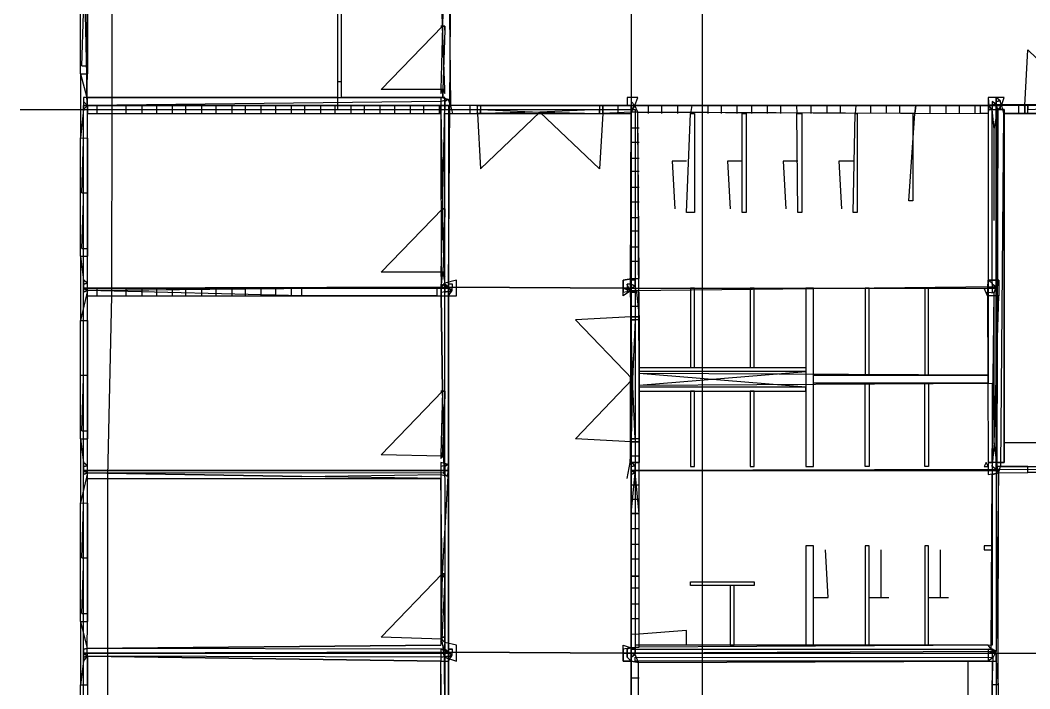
# Model space of a CAD drawing. Header units: metres. Extents: x -641 to 2745, y -1284 to 599.
# Drawn here: x -15 to 239.5, y -482 to -313.5 of the extents above; entities that cross this region are included whole.
import ezdxf

# ---------------------------------------------------------------- set-up
doc = ezdxf.new("R2010")
doc.units = ezdxf.units.M

msp = doc.modelspace()

# ---------------------------------------------------------------- linework, layer by layer
for p, q in [((8, -267), (8.14, -335)), ((91.43, -315), (91, -290)), ((92, -288.89), (91.43, -315)), ((0.2, -327), (0.17, -297.17)), ((2, -297.2), (2, -327)), ((0.5, -325), (1, -311.75)), ((92, -316), (91.5, -331)), ((0.5, -325), (2, -325)), ((0.2, -327), (0.17, -343.17)), ((0.2, -327), (1.8, -333)), ((0.2, -327), (2, -327)), ((0.2, -327), (2, -327)), ((1.8, -333), (2, -327)), ((91.5, -331), (91.5, -333)), ((91.5, -333), (91.5, -331)), ((140.67, -333), (138, -333)), ((138, -333), (138, -335)), ((139.96, -334.96), (140.67, -333)), ((233, -333), (229, -333)), ((229, -333), (229.17, -335)), ((232.36, -335), (233, -333)), ((2, -343.2), (1.96, -334.96)), ((90.67, -335), (1.96, -334.96)), ((1.96, -334.96), (2, -337)), ((4.33, -335), (4.33, -337)), ((4.33, -335), (4.33, -337)), ((4.33, -335), (4.33, -337)), ((4.33, -335), (4.33, -337)), ((4.33, -335), (4.33, -337)), ((4.33, -335), (4.33, -337)), ((8.14, -335), (8.14, -337)), ((8.14, -335), (8.14, -337)), ((8.14, -335), (8.14, -337)), ((8.14, -335), (8.14, -337)), ((8.14, -335), (8.14, -337)), ((8.14, -335), (8.14, -337)), ((11.67, -335), (11.67, -337)), ((11.67, -335), (11.67, -337)), ((11.67, -335), (11.67, -337)), ((11.67, -335), (11.67, -337)), ((11.67, -335), (11.67, -337)), ((11.67, -335), (11.67, -337)), ((15.67, -335), (15.67, -337)), ((15.67, -335), (15.67, -337)), ((15.67, -335), (15.67, -337)), ((15.67, -335), (15.67, -337)), ((15.67, -335), (15.67, -337)), ((15.67, -335), (15.67, -337)), ((19.33, -335), (19.33, -337)), ((19.33, -335), (19.33, -337)), ((19.33, -335), (19.33, -337)), ((19.33, -335), (19.33, -337)), ((19.33, -335), (19.33, -337)), ((19.33, -335), (19.33, -337)), ((23.33, -335), (23.33, -337)), ((23.33, -335), (23.33, -337)), ((23.33, -335), (23.33, -337)), ((23.33, -335), (23.33, -337)), ((23.33, -335), (23.33, -337)), ((23.33, -335), (23.33, -337)), ((26.67, -335), (26.67, -337)), ((26.67, -335), (26.67, -337)), ((26.67, -335), (26.67, -337)), ((26.67, -335), (26.67, -337)), ((26.67, -335), (26.67, -337)), ((26.67, -335), (26.67, -337)), ((30.67, -335), (30.67, -337)), ((30.67, -335), (30.67, -337)), ((30.67, -335), (30.67, -337)), ((30.67, -335), (30.67, -337)), ((30.67, -335), (30.67, -337)), ((30.67, -335), (30.67, -337)), ((34.33, -335), (34.33, -337)), ((34.33, -335), (34.33, -337)), ((34.33, -335), (34.33, -337)), ((34.33, -335), (34.33, -337)), ((34.33, -335), (34.33, -337)), ((34.33, -335), (34.33, -337)), ((38.33, -335), (38.33, -337)), ((38.33, -335), (38.33, -337)), ((38.33, -335), (38.33, -337)), ((38.33, -335), (38.33, -337)), ((38.33, -335), (38.33, -337)), ((38.33, -335), (38.33, -337)), ((41.67, -335), (41.67, -337)), ((41.67, -335), (41.67, -337)), ((41.67, -335), (41.67, -337)), ((41.67, -335), (41.67, -337)), ((41.67, -335), (41.67, -337)), ((41.67, -335), (41.67, -337)), ((45.67, -335), (45.67, -337)), ((45.67, -335), (45.67, -337)), ((45.67, -335), (45.67, -337)), ((45.67, -335), (45.67, -337)), ((45.67, -335), (45.67, -337)), ((45.67, -335), (45.67, -337)), ((49.33, -335), (49.33, -337)), ((49.33, -335), (49.33, -337)), ((49.33, -335), (49.33, -337)), ((49.33, -335), (49.33, -337)), ((49.33, -335), (49.33, -337)), ((49.33, -335), (49.33, -337)), ((53.33, -335), (53.33, -337)), ((53.33, -335), (53.33, -337)), ((53.33, -335), (53.33, -337)), ((53.33, -335), (53.33, -337)), ((53.33, -335), (53.33, -337)), ((53.33, -335), (53.33, -337)), ((56.67, -335), (56.67, -337)), ((56.67, -335), (56.67, -337)), ((56.67, -335), (56.67, -337)), ((56.67, -335), (56.67, -337)), ((56.67, -335), (56.67, -337)), ((56.67, -335), (56.67, -337)), ((60.67, -335), (60.67, -337)), ((60.67, -335), (60.67, -337)), ((60.67, -335), (60.67, -337)), ((60.67, -335), (60.67, -337)), ((60.67, -335), (60.67, -337)), ((60.67, -335), (60.67, -337)), ((64.33, -335), (64.33, -337)), ((64.33, -335), (64.33, -337)), ((64.33, -335), (64.33, -337)), ((64.33, -335), (64.33, -337)), ((64.33, -335), (64.33, -337)), ((64.33, -335), (64.33, -337)), ((68.33, -335), (68.33, -337)), ((68.33, -335), (68.33, -337)), ((68.33, -335), (68.33, -337)), ((68.33, -335), (68.33, -337)), ((68.33, -335), (68.33, -337)), ((68.33, -335), (68.33, -337)), ((71.67, -335), (71.67, -337)), ((71.67, -335), (71.67, -337)), ((71.67, -335), (71.67, -337)), ((71.67, -335), (71.67, -337)), ((71.67, -335), (71.67, -337)), ((71.67, -335), (71.67, -337)), ((75.67, -335), (75.67, -337)), ((75.67, -335), (75.67, -337)), ((75.67, -335), (75.67, -337)), ((75.67, -335), (75.67, -337)), ((75.67, -335), (75.67, -337)), ((75.67, -335), (75.67, -337)), ((79.33, -335), (79.33, -337)), ((79.33, -335), (79.33, -337)), ((79.33, -335), (79.33, -337)), ((79.33, -335), (79.33, -337)), ((79.33, -335), (79.33, -337)), ((79.33, -335), (79.33, -337)), ((83.33, -335), (83.33, -337)), ((83.33, -335), (83.33, -337)), ((83.33, -335), (83.33, -337)), ((83.33, -335), (83.33, -337)), ((83.33, -335), (83.33, -337)), ((83.33, -335), (83.33, -337)), ((86.67, -335), (86.67, -337)), ((86.67, -335), (86.67, -337)), ((86.67, -335), (86.67, -337)), ((86.67, -335), (86.67, -337)), ((86.67, -335), (86.67, -337)), ((86.67, -335), (86.67, -337)), ((90.67, -335), (90.67, -337)), ((90.67, -335), (90.67, -337)), ((90.67, -337), (90.67, -335)), ((90.67, -335), (90.67, -337)), ((90.67, -335), (90.67, -337)), ((91.43, -361), (92, -334.89)), ((93.5, -335), (93, -333.5)), ((93.5, -335), (94, -337)), ((93.5, -335), (94, -337)), ((93.5, -335), (94, -337)), ((100.25, -335), (93.5, -335)), ((93.5, -335), (94, -337)), ((93.5, -335), (94, -337)), ((93.5, -335), (94, -337)), ((93.5, -335), (94, -337)), ((98.33, -335), (98.33, -337)), ((98.33, -335), (98.33, -337)), ((98.33, -335), (98.33, -337)), ((98.33, -335), (98.33, -337)), ((98.33, -335), (98.33, -337)), ((98.33, -335), (98.33, -337)), ((100.25, -335), (131.83, -335)), ((100.25, -337), (100.25, -335)), ((131.83, -335), (139.96, -334.96)), ((131.83, -335), (131.83, -337)), ((131.83, -335), (131.83, -337)), ((131.83, -337), (131.83, -335)), ((135.67, -335), (135.67, -337)), ((135.67, -335), (135.67, -337)), ((135.67, -335), (135.67, -337)), ((139.96, -334.96), (139, -336.67)), ((140.71, -336.71), (139.96, -334.96)), ((139.96, -334.96), (210.8, -335)), ((143.33, -335), (143.33, -337)), ((143.33, -335), (143.33, -337)), ((143.33, -335), (143.33, -337)), ((146.67, -335), (146.67, -337)), ((146.67, -335), (146.67, -337)), ((146.67, -335), (146.67, -337)), ((150.67, -335), (150.67, -337)), ((150.67, -335), (150.67, -337)), ((150.67, -335), (150.67, -337)), ((154.33, -335), (154, -337)), ((154.33, -335), (154, -337)), ((154.33, -335), (154, -337)), ((158.33, -335), (158.33, -337)), ((158.33, -335), (158.33, -337)), ((158.33, -335), (158.33, -337)), ((161.67, -335), (161.67, -337)), ((161.67, -335), (161.67, -337)), ((161.67, -335), (161.67, -337)), ((165.67, -335), (165.67, -337)), ((165.67, -335), (165.67, -337)), ((165.67, -335), (165.67, -337)), ((169.33, -335), (169.33, -337)), ((169.33, -335), (169.33, -337)), ((169.33, -335), (169.33, -337)), ((173.33, -335), (173.33, -337)), ((173.33, -335), (173.33, -337)), ((173.33, -335), (173.33, -337)), ((176.67, -335), (176.67, -337)), ((176.67, -335), (176.67, -337)), ((176.67, -335), (176.67, -337)), ((180.67, -335), (180.75, -337)), ((180.67, -335), (180.75, -337)), ((180.67, -335), (180.75, -337)), ((184.33, -335), (184.33, -337)), ((184.33, -335), (184.33, -337)), ((184.33, -335), (184.33, -337)), ((188.33, -335), (188.33, -337)), ((188.33, -335), (188.33, -337)), ((188.33, -335), (188.33, -337)), ((191.67, -335), (191.67, -337)), ((191.67, -335), (191.67, -337)), ((191.67, -335), (191.67, -337)), ((195.67, -335), (195.5, -337)), ((195.67, -335), (195.5, -337)), ((195.67, -335), (195.5, -337)), ((199.33, -335), (199.33, -337)), ((199.33, -335), (199.33, -337)), ((199.33, -335), (199.33, -337)), ((203.33, -335), (203.33, -337)), ((203.33, -335), (203.33, -337)), ((203.33, -335), (203.33, -337)), ((206.67, -335), (206.67, -337)), ((206.67, -335), (206.67, -337)), ((206.67, -335), (206.67, -337)), ((210.8, -335), (210.5, -337)), ((210.8, -335), (210.5, -337)), ((210.8, -335), (210.5, -337)), ((210.5, -337), (210.8, -335)), ((214.33, -335), (214.33, -337)), ((214.33, -335), (214.33, -337)), ((214.33, -335), (214.33, -337)), ((218.33, -335), (218.33, -337)), ((218.33, -335), (218.33, -337)), ((218.33, -335), (218.33, -337)), ((221.67, -335), (221.67, -337)), ((221.67, -335), (221.67, -337)), ((221.67, -335), (221.67, -337)), ((225.67, -335), (225.67, -337)), ((225.67, -335), (225.67, -337)), ((225.67, -335), (225.67, -337)), ((227, -335), (227, -337)), ((227, -335), (229.17, -335)), ((229.17, -335), (229, -337)), ((229.17, -335), (229, -337)), ((229.17, -335), (229, -337)), ((232.36, -335), (232.83, -337)), ((232.36, -335), (232.83, -337)), ((232.36, -335), (232.83, -337)), ((238.25, -335), (232.36, -335)), ((232.36, -335), (232.83, -337)), ((236.67, -335), (236.67, -337)), ((236.67, -335), (236.67, -337)), ((236.67, -335), (236.67, -337)), ((238.25, -337), (238.25, -335)), ((1, -336), (0.17, -343.17)), ((2, -337), (90.67, -337)), ((8.14, -337), (8, -381)), ((91, -336), (91.43, -361)), ((94, -337), (100.25, -337)), ((139, -336.67), (131.83, -337)), ((140.71, -336.71), (139, -336.67)), ((140.71, -336.71), (139, -336.67)), ((140.71, -336.71), (139, -336.67)), ((139, -336.67), (139, -378.71)), ((141, -378.6), (140.71, -336.71)), ((210.5, -337), (140.71, -336.71)), ((229, -337), (227, -337)), ((230.5, -341), (230, -336)), ((230.5, -341), (231.42, -336)), ((232.83, -337), (238.25, -337)), ((238.25, -337), (270.14, -337)), ((141, -340.67), (139, -340.67)), ((141, -340.67), (139, -340.67)), ((141, -340.67), (139, -340.67)), ((230.5, -364), (230.5, -341)), ((230.5, -364), (230.5, -341)), ((0.17, -343.17), (2, -343.2)), ((0.17, -343.17), (2, -343.2)), ((0.17, -343.17), (2, -343.2)), ((0.2, -373), (0.17, -343.17)), ((2, -343.2), (2, -373)), ((0.5, -357), (1, -344)), ((141, -344.33), (139, -344.33)), ((141, -344.33), (139, -344.33)), ((141, -344.33), (139, -344.33)), ((141, -348.33), (139, -348.33)), ((141, -348.33), (139, -348.33)), ((141, -348.33), (139, -348.33)), ((149.33, -349), (150, -361)), ((153, -349), (149.33, -349)), ((153, -349), (149.33, -349)), ((163.33, -349), (164, -361)), ((167, -349), (163.33, -349)), ((167, -349), (163.33, -349)), ((177.33, -349), (178, -361)), ((181, -349), (177.33, -349)), ((181, -349), (177.33, -349)), ((191.33, -349), (192, -361)), ((195, -349), (191.33, -349)), ((195, -349), (191.33, -349)), ((141, -351.67), (139, -351.67)), ((141, -351.67), (139, -351.67)), ((141, -351.67), (139, -351.67)), ((141, -355.67), (139, -355.67)), ((141, -355.67), (139, -355.67)), ((141, -355.67), (139, -355.67)), ((0.5, -357), (2, -357)), ((0.5, -371), (1, -359)), ((1, -359), (1, -359)), ((141, -359.33), (139, -359.33)), ((141, -359.33), (139, -359.33)), ((141, -359.33), (139, -359.33)), ((92, -362), (91.5, -377)), ((141, -363.33), (139, -363.33)), ((141, -363.33), (139, -363.33)), ((141, -363.33), (139, -363.33)), ((141, -366.67), (139, -366.67)), ((141, -366.67), (139, -366.67)), ((141, -366.67), (139, -366.67)), ((0.5, -371), (2, -371)), ((141, -370.67), (139, -370.67)), ((141, -370.67), (139, -370.67)), ((141, -370.67), (139, -370.67)), ((0.2, -373), (0.17, -389.17)), ((0.2, -373), (1, -379)), ((0.2, -373), (2, -373)), ((0.2, -373), (2, -373)), ((2, -379.75), (2, -373)), ((141, -374.33), (139, -374.33)), ((141, -374.33), (139, -374.33)), ((141, -374.33), (139, -374.33)), ((91.12, -380.88), (91.5, -377)), ((91.5, -377), (92, -379.75)), ((95, -379), (92, -379.75)), ((95, -383), (95, -379)), ((137, -379), (139, -378.71)), ((137, -383), (137, -379)), ((141, -378.6), (139, -378.71)), ((141, -378.6), (139, -378.71)), ((141, -378.6), (139, -378.71)), ((139, -378.71), (141, -378.6)), ((228.8, -383), (229, -379)), ((229, -379), (231.67, -379)), ((231.67, -379), (231.67, -383)), ((1.95, -381.6), (0.17, -389.17)), ((1.95, -381.6), (56, -381)), ((2, -389.2), (1.95, -381.6)), ((56, -383), (1.95, -381.6)), ((1.95, -381.6), (1.95, -381.6)), ((4.33, -381), (4.33, -383)), ((4.33, -381), (4.33, -383)), ((4.33, -381), (4.33, -383)), ((8, -381), (8, -383)), ((8, -381), (8, -383)), ((8, -381), (8, -383)), ((11.67, -381), (11.67, -383)), ((11.67, -381), (11.67, -383)), ((11.67, -381), (11.67, -383)), ((15.67, -381), (15.67, -383)), ((15.67, -381), (15.67, -383)), ((15.67, -381), (15.67, -383)), ((19.33, -381), (19.33, -383)), ((19.33, -381), (19.33, -383)), ((19.33, -381), (19.33, -383)), ((23.33, -381), (23.33, -383)), ((23.33, -381), (23.33, -383)), ((23.33, -381), (23.33, -383)), ((26.67, -381), (26.67, -383)), ((26.67, -381), (26.67, -383)), ((26.67, -381), (26.67, -383)), ((30.67, -381), (30.67, -383)), ((30.67, -381), (30.67, -383)), ((30.67, -381), (30.67, -383)), ((34.33, -381), (34.33, -383)), ((34.33, -381), (34.33, -383)), ((34.33, -381), (34.33, -383)), ((38.33, -381), (38.33, -383)), ((38.33, -381), (38.33, -383)), ((38.33, -381), (38.33, -383)), ((41.67, -381), (41.67, -383)), ((41.67, -381), (41.67, -383)), ((41.67, -381), (41.67, -383)), ((45.67, -381), (45.67, -383)), ((45.67, -381), (45.67, -383)), ((45.67, -381), (45.67, -383)), ((49.33, -381), (49.33, -383)), ((49.33, -381), (49.33, -383)), ((49.33, -381), (49.33, -383)), ((53.33, -381), (53.33, -383)), ((53.33, -381), (53.33, -383)), ((53.33, -381), (53.33, -383)), ((56, -383), (56, -381)), ((91.12, -380.88), (91.14, -383)), ((91.12, -380.88), (91.14, -383)), ((91.12, -380.88), (91.14, -383)), ((91.14, -383), (91.12, -380.88)), ((138.83, -381.67), (137, -383)), ((140.33, -382), (138.83, -381.67)), ((138.83, -381.67), (140.33, -382)), ((139, -388.25), (138.83, -381.67)), ((8, -383), (7, -428.5)), ((91.14, -383), (91.43, -407)), ((91.43, -407), (91.14, -383)), ((91.14, -383), (95, -383)), ((140.33, -382), (141, -388.25)), ((231.67, -383), (228.8, -383)), ((230.5, -420), (230.5, -382.25)), ((230.5, -420), (231.67, -383)), ((141, -385.67), (139, -385.67)), ((141, -385.67), (139, -385.67)), ((141, -385.67), (139, -385.67)), ((0.17, -389.17), (2, -389.2)), ((0.17, -389.17), (2, -389.2)), ((0.17, -389.17), (2, -389.2)), ((0.2, -419), (0.17, -389.17)), ((2, -389.2), (2, -419)), ((141, -388.25), (139, -388.25)), ((141, -388.25), (141, -419.8)), ((1, -403.75), (1, -390)), ((0, -403), (2, -403)), ((0.5, -417), (1, -403.75)), ((1, -403.75), (1, -403.75)), ((92, -408), (91.33, -423.33)), ((0.5, -417), (2, -417)), ((0.2, -419), (0.17, -435.17)), ((0.2, -419), (1, -425)), ((0.2, -419), (2, -419)), ((0.2, -419), (2, -419)), ((2, -425.77), (2, -419)), ((138.75, -425), (139, -419.8)), ((141, -419.8), (139, -419.8)), ((139, -419.8), (141, -419.8)), ((141, -419.8), (141, -425)), ((230.5, -420), (230, -425.67)), ((231.2, -425), (230.5, -420)), ((324.5, -420), (233, -420)), ((138, -429), (138.75, -425)), ((141, -425), (138.75, -425)), ((141, -423.33), (139, -423.33)), ((141, -423.33), (139, -423.33)), ((141, -423.33), (139, -423.33)), ((1.97, -427.55), (0.17, -435.17)), ((2, -435.2), (1.97, -427.55)), ((56, -428.5), (1.97, -427.55)), ((1.97, -427.55), (56, -428.5)), ((92.8, -428.4), (93, -425.5)), ((139, -437.8), (140, -427.56)), ((140, -427.56), (140, -427.56)), ((141, -437.8), (140, -427.56)), ((231.58, -427.58), (239, -427.5)), ((231.58, -427.58), (239, -427.5)), ((239, -426), (232.14, -426)), ((239, -427.5), (239, -426)), ((239, -426), (269, -426)), ((269, -427.5), (239, -427.5)), ((7, -428.5), (7, -471.5)), ((91.33, -453), (91, -429)), ((92.8, -428.4), (91.33, -453)), ((229.75, -472), (230, -428)), ((231.58, -427.58), (231, -472.64)), ((231.5, -481), (231.58, -427.58)), ((141, -430.67), (139, -430.67)), ((141, -430.67), (139, -430.67)), ((141, -430.67), (139, -430.67)), ((0.17, -435.17), (2, -435.2)), ((0.17, -435.17), (2, -435.2)), ((0.17, -435.17), (2, -435.2)), ((0.2, -465), (0.17, -435.17)), ((141, -434.33), (139, -434.33)), ((141, -434.33), (139, -434.33)), ((141, -434.33), (139, -434.33)), ((0.5, -449), (1, -436)), ((2, -435.2), (2, -465)), ((141, -437.8), (139, -437.8)), ((141, -437.8), (139, -437.8)), ((141, -437.8), (139, -437.8)), ((139, -437.8), (141, -437.8)), ((141, -441.67), (139, -441.67)), ((141, -441.67), (139, -441.67)), ((141, -441.67), (139, -441.67)), ((141, -445.67), (139, -445.67)), ((141, -445.67), (139, -445.67)), ((141, -445.67), (139, -445.67)), ((188.67, -459), (188, -447)), ((202, -459), (202, -447)), ((217, -459), (217, -447)), ((0.5, -449), (2, -449)), ((141, -449.33), (139, -449.33)), ((141, -449.33), (139, -449.33)), ((141, -449.33), (139, -449.33)), ((0.5, -463), (1, -451)), ((1, -451), (1, -451)), ((92, -454), (91.25, -469.5)), ((141, -453.6), (139, -453.6)), ((141, -453.6), (139, -453.6)), ((141, -453.6), (139, -453.6)), ((139, -471.71), (139, -453.6)), ((139, -453.6), (141, -453.6)), ((141, -471.5), (141, -453.6)), ((141, -456.67), (139, -456.67)), ((141, -456.67), (139, -456.67)), ((141, -456.67), (139, -456.67)), ((185, -459), (188.67, -459)), ((185, -459), (188.67, -459)), ((199, -459), (204, -459)), ((199, -459), (204, -459)), ((214, -459), (219, -459)), ((214, -459), (219, -459)), ((0.5, -463), (2, -463)), ((141, -460.67), (139, -460.67)), ((141, -460.67), (139, -460.67)), ((141, -460.67), (139, -460.67)), ((0.2, -465), (0.2, -481)), ((0.2, -465), (1.91, -471.82)), ((0.2, -465), (2, -465)), ((0.2, -465), (2, -465)), ((1.91, -471.82), (2, -465)), ((141, -464.33), (139, -464.33)), ((141, -464.33), (139, -464.33)), ((141, -464.33), (139, -464.33)), ((141, -468.25), (139, -468.33)), ((141, -468.25), (139, -468.33)), ((141, -468.25), (139, -468.33)), ((153, -467.33), (141, -468.25)), ((153, -471), (153, -467.33)), ((153, -471), (153, -467.33)), ((91.67, -472), (91.25, -469.5)), ((92, -470.33), (91.67, -472)), ((95, -471), (92, -470.33)), ((1, -473), (1, -475)), ((1.91, -471.82), (91, -471)), ((91.67, -472), (1.91, -471.82)), ((7, -471.5), (7, -474.5)), ((95, -475), (95, -471)), ((137, -475), (137, -471)), ((137, -471), (139, -471.71)), ((141, -471.5), (139, -471.71)), ((139, -471.71), (141, -471.5)), ((1, -475), (0.2, -481)), ((2, -481), (2, -473.8)), ((91.88, -474), (2, -473.8)), ((2, -473.8), (91, -475)), ((2, -473.8), (2, -473.8)), ((7, -474.5), (7, -520.5)), ((91.33, -499.67), (91, -475)), ((91.88, -474), (92, -499)), ((91.88, -474), (95, -475)), ((139, -475), (137, -475)), ((140.83, -475.33), (139, -475)), ((140.83, -475.33), (139, -475)), ((140.83, -475.33), (139, -475)), ((140.83, -475.33), (139, -475)), ((224, -517), (224, -475)), ((230, -481), (230.29, -474.14)), ((231, -475), (231.5, -481)), ((0.17, -510.83), (0.2, -481)), ((0.2, -481), (2, -481)), ((0.2, -481), (2, -481)), ((2, -481), (2, -510.8)), ((141, -479.33), (139, -479.33)), ((141, -479.33), (139, -479.33)), ((141, -479.33), (139, -479.33)), ((231.5, -481), (230, -481)), ((230, -511), (230, -481)), ((231.5, -481), (231.5, -511))]:
    msp.add_line(p, q)
for points in [[(157, -757), (157, -165)], [(65, -288.67), (65, -336)], [(91.5, -331), (76, -331), (91.43, -315)], [(238.25, -335), (239, -321), (254, -335.33)], [(-15, -336), (140, -336), (140, -473), (247, -473)], [(100.25, -337), (101, -351), (116, -336.67)], [(131.83, -337), (131, -351), (116, -336.67)], [(91.5, -377), (76, -377), (91.43, -361)], [(228.8, -383), (229, -425), (230, -425), (230.5, -382.25)], [(139, -388.25), (125, -389), (139.33, -404)], [(141, -405.5), (183, -402), (183, -406), (141, -402.5)], [(139, -419.8), (125, -419), (139.33, -404)], [(91.33, -423.33), (76, -423), (91.43, -407)], [(91.25, -469.5), (76, -469), (91.33, -453)]]:
    msp.add_lwpolyline(points)
for points in [[(1.96, -334.96), (1, -289), (93, -289), (93.5, -335)], [(462, -334.83), (92, -335), (92, -333), (66, -333), (66, -288), (461.76, -288.06)], [(93.68, -288.96), (139, -289), (139, -381), (93, -380.75)], [(2, -291), (65, -291), (65, -333), (1.8, -333)], [(91.43, -315), (91, -331), (92, -331), (91.43, -315)], [(91.43, -315), (92, -315), (92, -315), (92, -316), (92, -316), (92, -315), (91, -315), (91, -315), (91, -315), (91.43, -315)], [(65, -333), (66, -333), (66, -329), (65, -329)], [(1.8, -333), (1, -333), (1, -335), (1.96, -334.96)], [(1.8, -333), (91, -333), (91, -334), (1.96, -334.96)], [(91.5, -331), (92, -332), (92, -332), (92, -331), (92, -331), (92, -331), (91, -331), (91, -332), (91, -332), (91.5, -331)], [(93, -333.5), (91, -333), (91, -335), (93.5, -335)], [(140.67, -333), (139, -333), (139, -335), (139.96, -334.96)], [(231, -333), (229, -333), (229, -335), (231, -334.67)], [(232, -333.86), (231, -333), (231, -335), (232.36, -335)], [(1.96, -334.96), (1, -334), (1, -334), (1.96, -334.96)], [(1.96, -334.96), (1, -334), (1, -334), (1.96, -334.96)], [(1.96, -334.96), (1, -334), (1, -335), (1.96, -334.96)], [(1.96, -334.96), (1, -334), (1, -335), (1.96, -334.96)], [(1.96, -334.96), (1, -335), (1, -336), (1.96, -334.96)], [(1.96, -334.96), (1, -335), (1, -336), (1.96, -334.96)], [(1.96, -334.96), (1, -335), (1, -336), (1.96, -334.96)], [(1.96, -334.96), (1, -335), (1, -336), (1.96, -334.96)], [(1.96, -334.96), (1, -335), (1, -336), (1.96, -334.96)], [(1, -381), (1, -335), (93, -335), (93, -380.75)], [(93, -333.5), (91, -334), (91, -335), (93.5, -335)], [(93.5, -335), (91, -335), (91, -336), (93, -336)], [(93.5, -335), (91, -335), (91, -336), (93, -336)], [(93, -333.5), (92, -334), (92, -335), (93.5, -335)], [(92, -334.89), (92, -334), (92, -334), (92, -334.89)], [(92, -334.89), (92, -334), (92, -334), (92, -334.89)], [(92, -334.89), (92, -335), (92, -336), (92, -334.89)], [(92, -334.89), (92, -335), (92, -336), (92, -334.89)], [(93.5, -335), (92, -335), (92, -336), (93, -336)], [(100.25, -335), (100, -335), (100, -335), (101, -335), (101, -336), (101, -336), (101, -337), (100, -337), (100, -337), (100.25, -337)], [(131.83, -335), (132, -335), (132, -335), (131, -335), (131, -336), (131, -336), (131, -337), (132, -337), (132, -337), (131.83, -337)], [(138.83, -381.67), (139, -335), (231, -335), (231, -380.67)], [(139.96, -334.96), (139, -334), (139, -334), (139.96, -334.96)], [(139.96, -334.96), (139, -334), (139, -334), (139.96, -334.96)], [(139.96, -334.96), (139, -334), (139, -335), (139.96, -334.96)], [(139.96, -334.96), (139, -334), (139, -335), (139.96, -334.96)], [(139.96, -334.96), (139, -335), (139, -336), (139.96, -334.96)], [(139.96, -334.96), (139, -335), (139, -336), (139.96, -334.96)], [(139.96, -334.96), (139, -335), (139, -336), (139.96, -334.96)], [(139.96, -334.96), (139, -335), (139, -336), (139.96, -334.96)], [(139.96, -334.96), (139, -335), (139, -336), (139.96, -334.96)], [(231, -334.67), (229, -335), (229, -336), (231.42, -336)], [(229.17, -335), (230, -335), (230, -336), (230, -336)], [(230, -334), (230, -334), (230, -334), (230, -334)], [(231, -334.67), (230, -334), (230, -334), (231, -334.67)], [(231, -334.67), (230, -334), (230, -335), (231, -334.67)], [(231, -334.67), (230, -334), (230, -335), (231, -334.67)], [(231, -334.67), (230, -335), (230, -336), (231.42, -336)], [(231, -334.67), (230, -335), (230, -336), (231.42, -336)], [(231, -334.67), (230, -335), (230, -336), (231.42, -336)], [(232, -333.86), (231, -334), (231, -334), (232, -333.86)], [(232, -333.86), (231, -334), (231, -335), (232.36, -335)], [(232, -333.86), (231, -334), (231, -335), (232.36, -335)], [(231, -334.67), (277, -335), (277, -427), (231, -426.77)], [(232.36, -335), (231, -335), (231, -336), (231.42, -336)], [(232.36, -335), (231, -335), (231, -336), (231.42, -336)], [(232.36, -335), (231, -335), (231, -336), (231.42, -336)], [(232.36, -335), (231, -335), (231, -336), (231.42, -336)], [(232.36, -335), (232, -335), (232, -336), (231.42, -336)], [(232, -333.86), (232, -334), (232, -334), (232, -333.86)], [(238.25, -337), (238, -337), (238, -337), (239, -337), (239, -336), (239, -336), (239, -335), (238, -335), (238, -335), (238.25, -335)], [(254, -335.33), (239, -335), (239, -336), (254, -335.33)], [(1.95, -381.6), (2, -373), (2, -373), (2, -343), (2, -343), (2, -337), (91, -337), (91.12, -380.88)], [(92, -337), (139, -337), (139, -704), (92.25, -703.83)], [(116, -336.67), (101, -337), (101, -336), (116, -336.67)], [(116, -336.67), (131, -337), (131, -336), (116, -336.67)], [(140.71, -336.71), (229, -337), (229, -403), (141, -402.5)], [(154, -337), (155, -337), (155, -362), (153, -362)], [(167, -337), (168, -337), (168, -362), (167, -362)], [(180.75, -337), (182, -337), (182, -362), (181, -362)], [(195.5, -337), (196, -337), (196, -362), (195, -362)], [(210.5, -337), (210, -337), (210, -359), (209, -359)], [(230, -379.67), (230, -336), (229, -336), (229, -379)], [(231.42, -336), (233, -336), (233, -425), (231.2, -425)], [(231.2, -425), (233, -425), (233, -336), (231.42, -336)], [(232.14, -426), (239, -426), (239, -426), (269, -426), (269, -426), (284, -426), (284, -426), (314, -426), (314, -426), (324, -426), (324, -337), (232.83, -337)], [(91.43, -361), (91, -377), (92, -377), (91.43, -361)], [(91.43, -361), (92, -361), (92, -361), (92, -362), (92, -362), (92, -361), (91, -361), (91, -361), (91, -361), (91.43, -361)], [(2, -379.75), (1, -379), (1, -381), (1.95, -381.6)], [(91.5, -377), (92, -378), (92, -378), (92, -377), (92, -377), (92, -377), (91, -377), (91, -378), (91, -378), (91.5, -377)], [(139, -378.71), (137, -379), (137, -381), (138.83, -381.67)], [(140, -379), (139, -379), (139, -381), (140, -380.54)], [(231.67, -379), (229, -379), (229, -381), (231, -380.67)], [(2, -379.75), (1, -380), (1, -380), (2, -379.75)], [(2, -379.75), (1, -380), (1, -380), (2, -379.75)], [(2, -379.75), (1, -380), (1, -381), (1.95, -381.6)], [(2, -379.75), (1, -380), (1, -381), (1.95, -381.6)], [(1.95, -381.6), (1, -381), (1, -382), (1.95, -381.6)], [(1.95, -381.6), (1, -381), (1, -382), (1.95, -381.6)], [(1.95, -381.6), (1, -381), (1, -382), (1.95, -381.6)], [(1.95, -381.6), (1, -381), (1, -382), (1.95, -381.6)], [(1, -427), (1, -381), (93, -381), (93, -427)], [(1.95, -381.6), (1, -382), (1, -382), (1.95, -381.6)], [(56, -381), (90, -381), (90, -383), (56, -383)], [(93, -380.75), (91, -380), (91, -381), (93, -380.75)], [(93, -380.75), (91, -380), (91, -381), (93, -380.75)], [(93, -380.75), (91, -381), (91, -382), (93.88, -381.59)], [(93, -380.75), (91, -381), (91, -383), (93, -383)], [(92, -379.75), (92, -380), (92, -381), (91.12, -380.88)], [(92, -379.75), (92, -380), (92, -381), (91.12, -380.88)], [(93, -380.75), (92, -380), (92, -381), (93, -380.75)], [(93, -380.75), (92, -381), (92, -382), (93.88, -381.59)], [(94, -380), (93, -380), (93, -381), (93.88, -381.59)], [(94, -380), (93, -380), (93, -381), (93.88, -381.59)], [(94, -380), (93, -380), (93, -381), (93.88, -381.59)], [(94, -380), (93, -380), (93, -381), (93.88, -381.59)], [(94, -380), (93, -380), (93, -381), (93.88, -381.59)], [(93, -380.75), (139, -381), (139, -473), (93, -472.75)], [(93.88, -381.59), (93, -381), (93, -382), (93.88, -381.59)], [(93.88, -381.59), (93, -381), (93, -382), (93.88, -381.59)], [(93.88, -381.59), (93, -381), (93, -383), (93.88, -381.59)], [(93.88, -381.59), (93, -382), (93, -382), (93.88, -381.59)], [(93.88, -381.59), (93, -382), (93, -382), (93.88, -381.59)], [(138.83, -381.67), (137, -381), (137, -382), (138.83, -381.67)], [(138, -380.2), (138, -380), (138, -380), (138, -380.2)], [(138, -380.2), (138, -380), (138, -380), (138, -380.2)], [(139, -380), (138, -380), (138, -381), (138.83, -381.67)], [(139, -380), (138, -380), (138, -381), (138.83, -381.67)], [(138, -380.2), (138, -381), (138, -382), (138.83, -381.67)], [(138.83, -381.67), (138, -381), (138, -382), (138.83, -381.67)], [(138.83, -381.67), (138, -381), (138, -382), (138.83, -381.67)], [(138.83, -381.67), (138, -382), (138, -382), (138.83, -381.67)], [(138.75, -425), (141, -425), (141, -382), (138.83, -381.67)], [(140, -380.54), (139, -380), (139, -380), (140, -380.54)], [(140, -380.54), (139, -380), (139, -380), (140, -380.54)], [(140, -380.54), (139, -380), (139, -381), (140, -380.54)], [(140, -380.54), (139, -380), (139, -381), (140, -380.54)], [(140, -380.54), (139, -381), (139, -382), (140.33, -382)], [(140, -380.54), (139, -381), (139, -382), (140.33, -382)], [(140, -380.54), (139, -381), (139, -382), (140.33, -382)], [(140, -380.54), (139, -381), (139, -382), (140.33, -382)], [(139, -427), (139, -381), (231, -381), (231, -426.77)], [(154, -401), (155, -401), (155, -381), (154, -381)], [(169, -401), (170, -401), (170, -381), (169, -381)], [(183, -426), (185, -426), (185, -381), (183, -381)], [(198, -403), (199, -403), (199, -381), (198, -381)], [(213, -403), (214, -403), (214, -381), (213, -381)], [(228.8, -383), (228, -381), (229, -381), (228.8, -383)], [(231, -380.67), (229, -381), (229, -382), (230.5, -382.25)], [(230, -379.67), (230, -380), (230, -380), (230, -379.67)], [(231, -380.67), (230, -380), (230, -380), (231, -380.67)], [(231, -380.67), (230, -380), (230, -381), (231, -380.67)], [(231, -380.67), (230, -380), (230, -381), (231, -380.67)], [(231, -380.67), (230, -381), (230, -382), (230.5, -382.25)], [(231, -380.67), (230, -381), (230, -382), (230.5, -382.25)], [(231, -380.67), (230, -381), (230, -382), (230.5, -382.25)], [(1.97, -427.55), (2, -419), (2, -419), (2, -389), (2, -389), (2, -383), (91, -383), (91.83, -427.67)], [(92, -382), (92, -382), (92, -382), (92, -382)], [(92, -382), (92, -382), (92, -382), (92, -382)], [(140.33, -382), (139, -382), (139, -382), (140.33, -382)], [(230.5, -382.25), (230, -382), (230, -382), (230.5, -382.25)], [(141, -388.25), (141, -388), (141, -388), (141, -389), (140, -389), (140, -389), (139, -389), (139, -388), (139, -388), (139, -388.25)], [(139.33, -404), (139, -389), (140, -389), (139.33, -404)], [(183, -401), (183, -402), (141, -402), (141, -401)], [(139.33, -404), (139, -419), (140, -419), (139.33, -404)], [(185, -405), (185, -403), (229, -403), (229, -405)], [(91.43, -407), (91, -423), (92, -423), (91.43, -407)], [(91.43, -407), (92, -407), (92, -407), (92, -408), (92, -408), (92, -407), (91, -407), (91, -407), (91, -407), (91.43, -407)], [(141, -405.5), (230, -405), (230, -471), (141, -471.5)], [(183, -407), (183, -406), (141, -406), (141, -407)], [(154, -426), (155, -426), (155, -407), (154, -407)], [(169, -426), (170, -426), (170, -407), (169, -407)], [(198, -405), (199, -405), (199, -426), (198, -426)], [(213, -405), (214, -405), (214, -426), (213, -426)], [(141, -419.8), (141, -420), (141, -420), (141, -419), (140, -419), (140, -419), (139, -419), (139, -420), (139, -420), (139, -419.8)], [(2, -425.77), (1, -425), (1, -427), (1.97, -427.55)], [(2, -425.77), (1, -425), (1, -427), (1.97, -427.55)], [(92, -424), (92, -424), (92, -424), (92, -423), (92, -423), (92, -423), (91, -423), (91, -424), (91, -424), (91.33, -423.33)], [(93, -425.5), (91, -425), (91, -427), (93, -427)], [(140, -425.83), (139, -425), (139, -427), (140, -427.56)], [(228.5, -425), (228, -426), (229, -426), (228.5, -425)], [(231.2, -425), (229, -425), (229, -427), (231, -426.77)], [(231.2, -425), (231, -425), (231, -427), (231.58, -427.58)], [(2, -425.77), (1, -426), (1, -426), (2, -425.77)], [(2, -425.77), (1, -426), (1, -427), (1.97, -427.55)], [(2, -425.77), (1, -426), (1, -427), (1.97, -427.55)], [(2, -425.77), (1, -426), (1, -427), (1.97, -427.55)], [(2, -425.77), (1, -426), (1, -426), (2, -425.77)], [(2, -425.77), (1, -426), (1, -427), (1.97, -427.55)], [(2, -425.77), (1, -426), (1, -427), (1.97, -427.55)], [(2, -425.77), (1, -426), (1, -427), (1.97, -427.55)], [(1.97, -427.55), (1, -427), (1, -428), (1.97, -427.55)], [(1.97, -427.55), (1, -427), (1, -428), (1.97, -427.55)], [(1.97, -427.55), (1, -427), (1, -428), (1.97, -427.55)], [(1.97, -427.55), (1, -427), (1, -428), (1.97, -427.55)], [(1.97, -427.55), (1, -427), (1, -428), (1.97, -427.55)], [(1.97, -427.55), (1, -427), (1, -428), (1.97, -427.55)], [(1.97, -427.55), (1, -427), (1, -428), (1.97, -427.55)], [(1.97, -427.55), (1, -427), (1, -428), (1.97, -427.55)], [(1, -473), (1, -427), (93, -427), (93, -472.75)], [(1.97, -427.55), (1, -428), (1, -428), (1.97, -427.55)], [(1.97, -427.55), (1, -428), (1, -428), (1.97, -427.55)], [(93, -425.5), (91, -426), (91, -427), (93, -427)], [(93, -427), (91, -427), (91, -428), (92.8, -428.4)], [(93, -427), (91, -427), (91, -428), (92.8, -428.4)], [(92, -426), (92, -426), (92, -427), (91.83, -427.67)], [(91.83, -427.67), (92, -427), (92, -428), (91.83, -427.67)], [(93, -425.5), (92, -426), (92, -427), (93, -427)], [(92, -426), (92, -426), (92, -426), (92, -426)], [(93, -427), (92, -427), (92, -428), (92.8, -428.4)], [(140, -425.83), (139, -426), (139, -426), (140, -425.83)], [(140, -425.83), (139, -426), (139, -427), (140, -427.56)], [(140, -425.83), (139, -426), (139, -427), (140, -427.56)], [(140, -425.83), (139, -426), (139, -427), (140, -427.56)], [(140, -427.56), (139, -427), (139, -428), (140, -427.56)], [(140, -427.56), (139, -427), (139, -428), (140, -427.56)], [(140, -427.56), (139, -427), (139, -428), (140, -427.56)], [(140, -427.56), (139, -427), (139, -428), (140, -427.56)], [(139, -473), (139, -427), (231, -427), (231, -472.64)], [(140, -427.56), (139, -428), (139, -428), (140, -427.56)], [(231, -426.77), (229, -427), (229, -428), (231.58, -427.58)], [(230, -425.67), (230, -426), (230, -426), (230, -425.67)], [(231, -426.77), (230, -426), (230, -427), (231, -426.77)], [(231, -426.77), (230, -426), (230, -427), (231, -426.77)], [(231, -426.77), (230, -426), (230, -427), (231, -426.77)], [(231, -426.77), (230, -427), (230, -428), (231.58, -427.58)], [(231, -426.77), (230, -427), (230, -428), (231.58, -427.58)], [(231, -426.77), (230, -427), (230, -428), (231.58, -427.58)], [(232.14, -426), (231, -426), (231, -427), (231.58, -427.58)], [(232.14, -426), (231, -426), (231, -427), (231.58, -427.58)], [(232.14, -426), (231, -426), (231, -427), (231.58, -427.58)], [(232.14, -426), (232, -426), (232, -426), (232.14, -426)], [(1.91, -471.82), (2, -465), (2, -465), (2, -435), (2, -435), (2, -429), (91, -429), (91, -471)], [(56, -428.5), (91, -428), (91, -429), (56, -428.5)], [(91.83, -427.67), (92, -428), (92, -428), (91.83, -427.67)], [(230, -428), (230, -428), (230, -428), (230, -428)], [(183, -471), (185, -471), (185, -446), (183, -446)], [(198, -471), (199, -471), (199, -446), (198, -446)], [(213, -471), (214, -471), (214, -446), (213, -446)], [(228, -446), (228, -447), (230, -447), (230, -446)], [(91.33, -453), (91, -469), (92, -469), (92, -454)], [(91.33, -453), (92, -453), (92, -453), (92, -454), (92, -454), (92, -453), (91, -453), (91, -453), (91, -453), (91.33, -453)], [(154, -456), (154, -455), (170, -455), (170, -456)], [(164, -471), (165, -471), (165, -456), (164, -456)], [(92, -470.33), (92, -470), (92, -470), (92, -469), (92, -469), (92, -469), (91, -469), (91, -470), (91, -470), (91.25, -469.5)], [(1.91, -471.82), (1, -472), (1, -472), (1.91, -471.82)], [(1.91, -471.82), (1, -472), (1, -473), (2, -473.8)], [(1.91, -471.82), (1, -472), (1, -473), (2, -473.8)], [(1.91, -471.82), (1, -472), (1, -473), (2, -473.8)], [(1.91, -471.82), (1, -472), (1, -473), (2, -473.8)], [(2, -473.8), (1, -473), (1, -474), (2, -473.8)], [(2, -473.8), (1, -473), (1, -474), (2, -473.8)], [(2, -473.8), (1, -473), (1, -474), (2, -473.8)], [(2, -473.8), (1, -473), (1, -475), (2, -473.8)], [(1, -519), (1, -473), (93, -473), (93, -518.7)], [(93, -472.75), (91, -472), (91, -473), (93, -472.75)], [(93, -472.75), (91, -472), (91, -473), (93, -472.75)], [(93, -472.75), (91, -473), (91, -474), (93.88, -473.56)], [(93, -472.75), (91, -473), (91, -475), (93, -475)], [(91.67, -472), (92, -472), (92, -472), (91.67, -472)], [(91.67, -472), (92, -472), (92, -473), (91.88, -474)], [(91.88, -474), (92, -473), (92, -474), (91.88, -474)], [(93, -472.75), (92, -472), (92, -473), (93, -472.75)], [(93, -472.75), (92, -473), (92, -474), (93.88, -473.56)], [(94, -472), (93, -472), (93, -472), (94, -472)], [(94, -472), (93, -472), (93, -473), (93.88, -473.56)], [(94, -472), (93, -472), (93, -473), (93.88, -473.56)], [(94, -472), (93, -472), (93, -473), (93.88, -473.56)], [(94, -472), (93, -472), (93, -473), (93.88, -473.56)], [(93, -472.75), (139, -473), (139, -565), (93, -564.75)], [(93.88, -473.56), (93, -473), (93, -474), (93.88, -473.56)], [(93.88, -473.56), (93, -473), (93, -474), (93.88, -473.56)], [(93.88, -473.56), (93, -473), (93, -474), (93.88, -473.56)], [(93.88, -473.56), (93, -473), (93, -475), (93.88, -473.56)], [(139, -471.71), (137, -472), (137, -473), (139, -473)], [(139, -473), (137, -473), (137, -475), (139, -475)], [(139, -471.71), (138, -472), (138, -473), (139, -473)], [(139, -471.71), (138, -472), (138, -473), (139, -473)], [(138, -472), (138, -472), (138, -472), (138, -472)], [(138, -472), (138, -472), (138, -473), (138, -473.6)], [(138, -473.6), (138, -473), (138, -474), (138, -473.6)], [(139, -473), (138, -473), (138, -474), (139, -475)], [(139, -473), (138, -473), (138, -474), (139, -475)], [(140, -472), (139, -472), (139, -472), (140, -472)], [(140, -472), (139, -472), (139, -473), (140, -473.38)], [(140, -472), (139, -472), (139, -473), (140, -473.38)], [(140, -472), (139, -472), (139, -473), (140, -473.38)], [(140, -472), (139, -472), (139, -473), (140, -473.38)], [(140, -473.38), (139, -473), (139, -474), (140, -473.38)], [(140, -473.38), (139, -473), (139, -474), (140, -473.38)], [(140, -473.38), (139, -473), (139, -474), (140, -473.38)], [(140, -473.38), (139, -473), (139, -475), (140.83, -475.33)], [(139, -519), (139, -473), (231, -473), (231, -518.62)], [(229, -471), (140, -471), (140, -472), (229.75, -472)], [(231, -472.64), (229, -472), (229, -473), (231, -472.64)], [(231, -472.64), (229, -473), (229, -475), (231, -475)], [(229.75, -472), (230, -472), (230, -472), (229.75, -472)], [(231, -472.64), (230, -472), (230, -473), (231, -472.64)], [(231, -472.64), (230, -472), (230, -473), (231, -472.64)], [(231, -472.64), (230, -472), (230, -473), (231, -472.64)], [(231, -472.64), (230, -473), (230, -474), (230.29, -474.14)], [(231, -472.64), (230, -473), (230, -474), (230.29, -474.14)], [(231, -472.64), (230, -473), (230, -474), (230.29, -474.14)], [(2, -473.8), (1, -474), (1, -474), (2, -473.8)], [(2, -473.8), (2, -481), (2, -481), (2, -511), (2, -511), (2, -520), (91, -520), (91, -475)], [(91.88, -474), (92, -474), (92, -474), (91.88, -474)], [(93.88, -473.56), (93, -474), (93, -474), (93.88, -473.56)], [(138, -473.6), (138, -474), (138, -474), (138, -473.6)], [(140, -473.38), (139, -474), (139, -474), (140, -473.38)], [(229, -475), (140, -475), (140, -474), (230.29, -474.14)], [(140.83, -475.33), (230, -475), (230, -520), (140.71, -521.14)], [(230.29, -474.14), (230, -474), (230, -474), (230.29, -474.14)]]:
    msp.add_lwpolyline(points, close=True)

doc.saveas('drawing.dxf')
